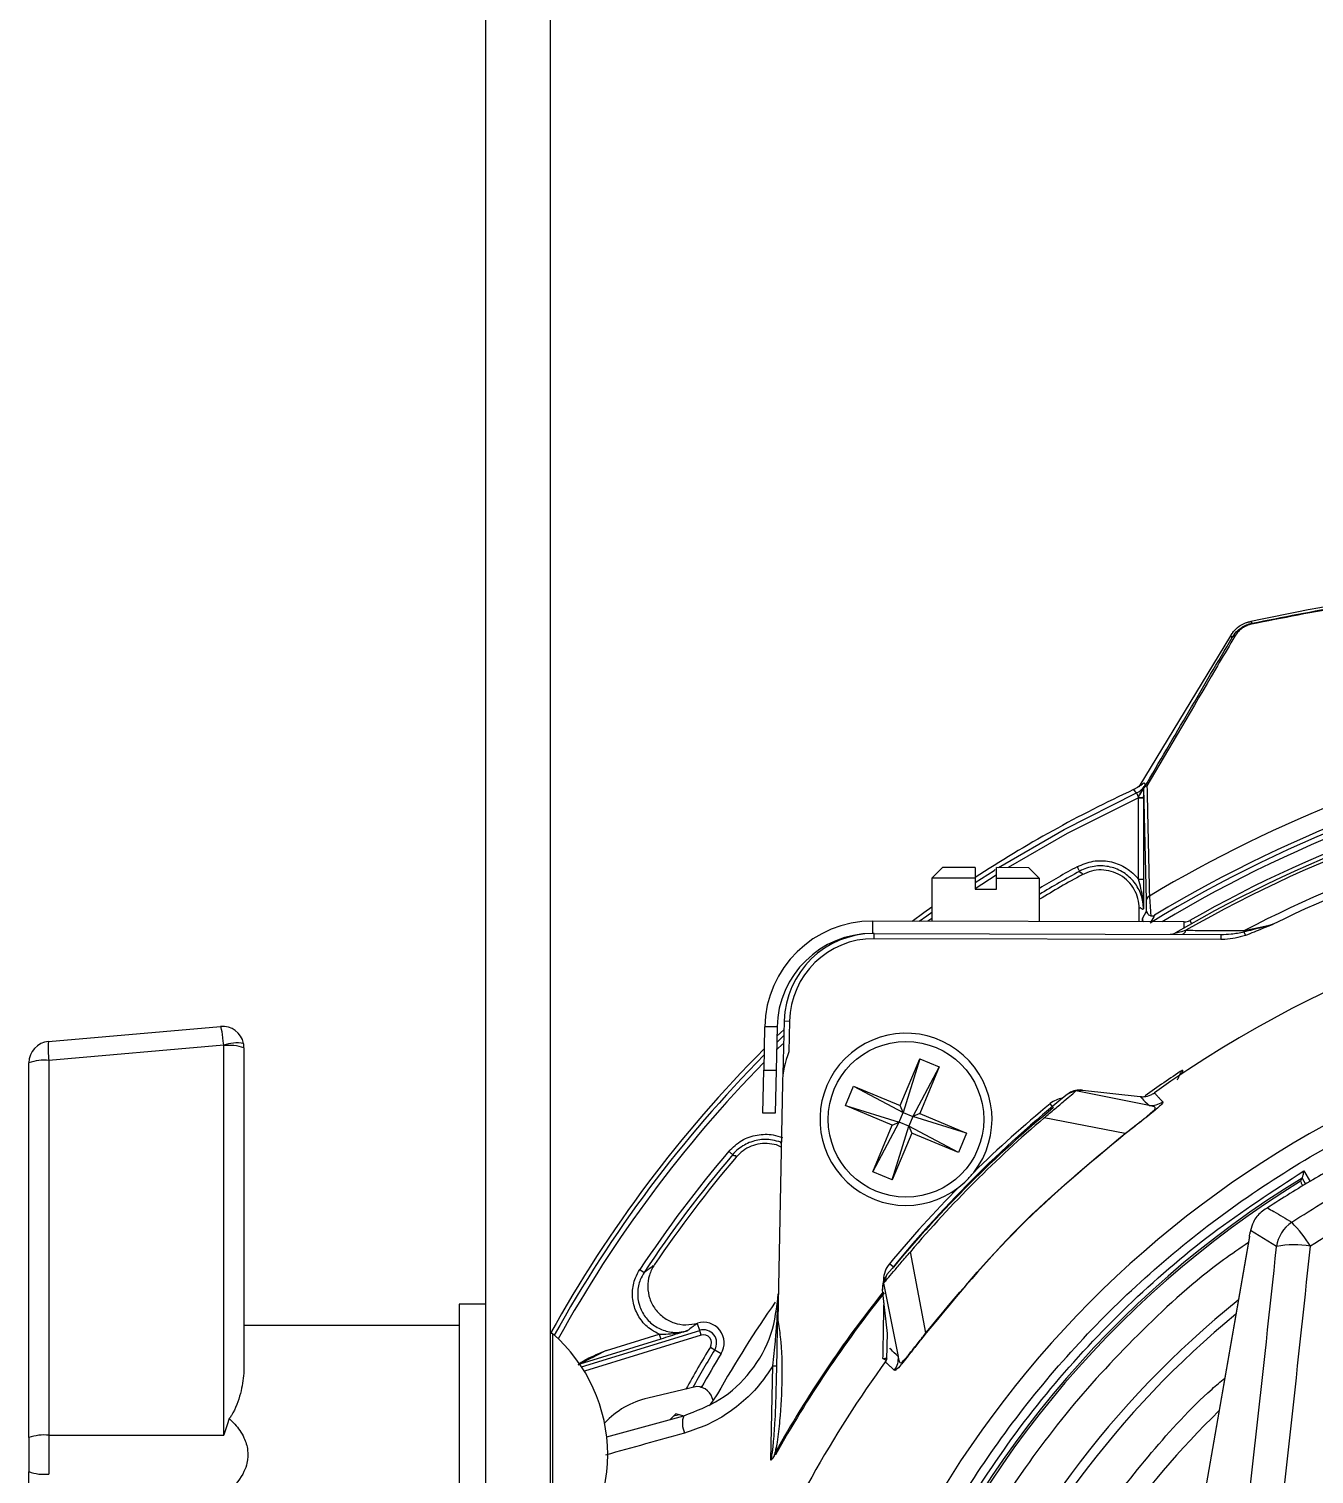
# Model space of a CAD drawing. Extents: x 6 to 134, y 3 to 97.
# Drawn here: x 123.631 to 127.365, y 43.136 to 47.334 of the extents above; entities that cross this region are included whole.
import ezdxf

# ---------------------------------------------------------------- set-up
doc = ezdxf.new("R2010")
doc.units = 0
doc.header["$MEASUREMENT"] = 0
doc.layers.add('OBJECT', color=7, linetype='CONTINUOUS')

msp = doc.modelspace()

# ---------------------------------------------------------------- linework, layer by layer
at = {"layer": 'OBJECT'}
for p, q in [((124.9586, 40.7239), (124.9586, 49.6965)), ((125.1466, 42.8801), (125.1466, 49.6965)), ((126.8568, 45.1323), (127.1228, 45.5716)), ((126.8699, 45.144), (126.8749, 45.1384)), ((126.8488, 45.1151), (126.8549, 45.1021)), ((126.8546, 45.1012), (126.8549, 45.1021)), ((126.8546, 45.1012), (126.8696, 45.1012)), ((126.8546, 44.8641), (126.8546, 45.1012)), ((126.8549, 45.1021), (126.8574, 45.109)), ((126.8703, 45.1285), (126.8694, 45.1288)), ((126.8696, 45.1026), (126.8696, 45.1012)), ((126.8696, 45.1012), (126.8696, 44.8641)), ((126.878, 44.8048), (126.8703, 45.1285)), ((126.2857, 44.8983), (126.2546, 44.8674)), ((126.38, 44.8981), (126.2857, 44.8983)), ((126.38, 44.8981), (126.3799, 44.8671)), ((126.4419, 44.8669), (126.442, 44.8979)), ((126.5362, 44.8977), (126.442, 44.8979)), ((126.5671, 44.8666), (126.5362, 44.8977)), ((126.2546, 44.8674), (126.2543, 44.7422)), ((126.3799, 44.8671), (126.2546, 44.8674)), ((126.4413, 44.8762), (126.3798, 44.8367)), ((126.3799, 44.8671), (126.3798, 44.8356)), ((126.4418, 44.8354), (126.4419, 44.8669)), ((126.5671, 44.8666), (126.4419, 44.8669)), ((126.5668, 44.7414), (126.5671, 44.8666)), ((126.8546, 44.8641), (126.8696, 44.8641)), ((126.3798, 44.8356), (126.4418, 44.8354)), ((126.8568, 44.7407), (126.8568, 44.7793)), ((126.0823, 44.7426), (126.0822, 44.7066)), ((126.9878, 44.7403), (126.0823, 44.7426)), ((126.9878, 44.7235), (126.9878, 44.7403)), ((127.0037, 44.7445), (127.0089, 44.7355)), ((127.1612, 44.7117), (127.1654, 44.7006)), ((126.0862, 44.7066), (126.0822, 44.7066)), ((126.0862, 44.7066), (126.0862, 44.6916)), ((126.0862, 44.7066), (127.0944, 44.7041)), ((127.0943, 44.6891), (126.0862, 44.6916)), ((127.0944, 44.7041), (127.0943, 44.6891)), ((123.6877, 44.3931), (124.1877, 44.4368)), ((125.7685, 44.4358), (125.766, 44.31)), ((125.8045, 44.4351), (125.7685, 44.4358)), ((125.8045, 44.4351), (125.802, 44.3093)), ((125.804, 44.408), (125.8249, 44.4282)), ((125.8221, 44.2984), (125.8257, 44.4525)), ((125.8257, 44.4525), (125.8407, 44.4521)), ((125.8407, 44.4521), (125.8386, 44.3627)), ((124.1966, 44.3823), (123.6888, 44.3379)), ((124.1968, 43.2492), (124.1968, 44.3808)), ((124.2556, 44.3745), (124.2556, 43.4291)), ((125.821, 44.3864), (125.8032, 44.3689)), ((125.8036, 44.3904), (125.8239, 44.4103)), ((123.6888, 44.3379), (123.6888, 43.2492)), ((126.1627, 44.2067), (126.219, 44.3425)), ((126.219, 44.3425), (126.171, 44.1868)), ((126.219, 44.3425), (126.2754, 44.3191)), ((123.6306, 43.2422), (123.6306, 44.3308)), ((125.7635, 44.185), (125.766, 44.31)), ((125.766, 44.31), (125.802, 44.3093)), ((125.802, 44.3093), (125.7995, 44.1843)), ((126.2754, 44.3191), (126.1992, 44.1751)), ((126.2754, 44.3191), (126.2191, 44.1833)), ((126.9827, 44.3099), (126.9826, 44.3)), ((125.8202, 44.2718), (125.8065, 43.5837)), ((126.0036, 44.2067), (126.0269, 44.263)), ((126.0269, 44.263), (126.171, 44.1868)), ((126.0269, 44.263), (126.1627, 44.2067)), ((126.6723, 44.2494), (126.6917, 44.252)), ((126.8854, 44.207), (126.6723, 44.2494)), ((126.6917, 44.252), (126.8594, 44.2329)), ((126.0036, 44.2067), (126.1593, 44.1586)), ((126.1394, 44.1503), (126.0036, 44.2067)), ((126.171, 44.1868), (126.1627, 44.2067)), ((126.6049, 44.2044), (126.5984, 44.2123)), ((125.7995, 44.1843), (125.7635, 44.185)), ((126.1593, 44.1586), (126.171, 44.1868)), ((126.171, 44.1868), (126.1992, 44.1751)), ((126.1992, 44.1751), (126.1875, 44.1469)), ((126.2191, 44.1833), (126.1992, 44.1751)), ((126.3549, 44.127), (126.1992, 44.1751)), ((126.2191, 44.1833), (126.3549, 44.127)), ((126.8164, 44.1259), (126.5808, 44.1712)), ((126.0831, 44.0146), (126.1593, 44.1586)), ((126.0831, 44.0146), (126.1394, 44.1503)), ((126.1394, 44.1503), (126.1593, 44.1586)), ((126.1394, 43.9912), (126.1875, 44.1469)), ((126.1957, 44.127), (126.1394, 43.9912)), ((126.1875, 44.1469), (126.1593, 44.1586)), ((126.1875, 44.1469), (126.1957, 44.127)), ((126.3315, 44.0707), (126.1875, 44.1469)), ((126.3315, 44.0707), (126.1957, 44.127)), ((126.3549, 44.127), (126.3315, 44.0707)), ((125.8169, 44.1043), (125.8153, 44.1001)), ((125.8153, 44.1001), (125.8168, 44.0996)), ((126.1394, 43.9912), (126.0831, 44.0146)), ((127.3302, 43.9963), (127.3302, 43.9963)), ((127.3302, 43.9963), (127.3404, 43.9785)), ((127.3355, 44.0171), (127.3532, 43.9864)), ((127.1801, 43.8437), (127.1794, 43.8393)), ((127.2559, 43.797), (127.1801, 43.8437)), ((127.1772, 43.8271), (126.991, 42.7613)), ((127.1772, 43.8265), (126.991, 42.7608)), ((127.1772, 43.8271), (127.1772, 43.8265)), ((126.1419, 43.7379), (126.131, 43.7471)), ((126.2372, 43.5467), (126.1919, 43.7823)), ((125.4056, 43.7302), (125.4181, 43.7219)), ((126.1111, 43.6714), (126.1137, 43.6908)), ((126.1255, 43.5451), (126.1111, 43.6714)), ((126.1137, 43.6908), (126.1561, 43.4777)), ((124.9586, 43.6303), (124.8806, 43.6303)), ((124.8806, 43.6303), (124.8806, 42.7553)), ((124.8806, 43.5678), (124.2556, 43.5678)), ((125.1516, 43.5448), (125.1466, 43.5448)), ((125.1516, 43.5448), (125.1516, 42.8408)), ((125.2363, 43.4481), (125.5797, 43.5539)), ((125.5841, 43.5395), (125.2446, 43.4349)), ((125.3085, 43.4955), (125.4624, 43.5429)), ((125.4624, 43.5429), (125.4668, 43.5285)), ((125.5797, 43.5539), (125.5737, 43.5732)), ((125.5841, 43.5395), (125.5797, 43.5539)), ((126.124, 43.4683), (126.1256, 43.5479)), ((126.2372, 43.5467), (126.2377, 43.5463)), ((125.4668, 43.5285), (125.2311, 43.4559)), ((125.6107, 43.5054), (125.6235, 43.4976)), ((125.6235, 43.4976), (125.6422, 43.4862)), ((125.2262, 43.4535), (125.2306, 43.4557)), ((125.2358, 43.4609), (125.2304, 43.4569)), ((125.7868, 43.1768), (125.7922, 43.4505)), ((126.1213, 43.466), (126.1123, 43.4725)), ((126.121, 43.4637), (126.1213, 43.466)), ((126.1561, 43.4777), (126.1561, 43.4777)), ((125.5713, 43.3909), (125.429, 43.3573)), ((125.5814, 43.3884), (125.5872, 43.3927)), ((125.3097, 43.2441), (125.5333, 43.306)), ((125.5108, 43.3113), (125.4937, 43.2951)), ((125.5206, 43.3083), (125.5034, 43.3043)), ((125.5307, 43.3053), (125.5108, 43.3113)), ((123.6306, 43.2422), (123.6306, 43.1433)), ((123.6888, 43.2492), (124.1968, 43.2492)), ((125.8, 43.2005), (125.8, 43.1965)), ((125.8, 43.1965), (125.8, 43.1926)), ((123.6306, 42.0547), (123.6306, 43.1433))]:
    msp.add_line(p, q, dxfattribs=at)
at = {"layer": 'OBJECT', "flags": 128}
for points in [[(127.181, 45.6131), (127.183, 45.6103), (127.1846, 45.608)], [(127.1266, 45.5663), (127.1246, 45.5692), (127.1228, 45.5716)], [(126.4477, 44.8979), (126.6384, 45.0091), (126.8488, 45.1151)], [(126.8546, 45.1012), (126.6472, 44.9968), (126.4761, 44.8979)], [(126.8488, 45.1151), (126.8476, 45.1165), (126.8418, 45.123), (126.8403, 45.1247)], [(126.3799, 44.8546), (126.435, 44.89), (126.4387, 44.8923)], [(126.1968, 44.7423), (126.2309, 44.7672), (126.2544, 44.784)], [(126.2174, 44.7422), (126.2395, 44.7583), (126.2544, 44.769)], [(126.866, 44.7499), (126.8723, 44.7611), (126.8785, 44.772)], [(126.2543, 44.7505), (126.2539, 44.7502), (126.2428, 44.7422)], [(125.6311, 43.3693), (125.6172, 43.3477), (125.6072, 43.3346)]]:
    msp.add_lwpolyline(points, dxfattribs=at)
at = {"layer": 'OBJECT'}
msp.add_circle((126.1792, 44.1668), 0.226, dxfattribs=at)
for centre, radius, start, end in [((128.8471, 37.7885), 8, 94.21387, 102.02022), ((127.1865, 45.605), 0.00353, 122.2572, 180.6122), ((127.1341, 45.5609), 0.00927, 87.4517, 144.022), ((128.8473, 41.5388), 3.8186, 101.4598, 120.8968), ((128.8473, 41.5388), 3.7503, 99.2619, 121.4816), ((128.8473, 41.5388), 3.7631, 99.2813, 121.1334), ((128.8473, 41.5388), 3.7353, 99.2391, 121.0027), ((128.8405, 41.4923), 3.7247, 98.9354, 120.2887), ((128.8401, 41.5197), 3.711, 99.0164, 119.6589), ((128.8405, 41.4923), 3.7159, 98.9211, 119.8268), ((128.4213, 41.7308), 3.744, 114.9783, 123.0445), ((126.8584, 45.2003), 0.0983, 267.9724, 276.5743), ((128.8405, 41.4923), 3.6335, 98.7844, 117.5035), ((128.8405, 41.4923), 3.6122, 98.7481, 116.19), ((128.4213, 41.7308), 3.6033, 118.8271, 120.9719), ((128.4213, 41.7308), 3.6183, 118.8272, 120.8287), ((128.4213, 41.7308), 3.591, 118.8087, 121.0902), ((128.8466, 41.5165), 3.35, 93.5142, 125.5044), ((126.8902, 44.8038), 0.0123, 107.6965, 175.6347), ((134.394, 40.5493), 8.5945, 150.66427, 150.81244), ((126.0815, 44.4296), 0.313, 89.8575, 178.8575), ((126.881, 44.7499), 0.015, 180.0358, 218.1456), ((126.9782, 44.7182), 0.0143, 284.0528, 350.9516), ((126.9879, 44.7723), 0.032, 269.8575, 299.6589), ((127.1302, 44.726), 0.0342, 335.1394, 341.3256), ((126.0815, 44.4296), 0.277, 89.8575, 178.8575), ((126.0856, 44.4466), 0.26, 89.8575, 178.6964), ((126.0856, 44.4466), 0.245, 89.8575, 178.6964), ((126.9468, 44.7344), 0.03, 269.8575, 300.2887), ((128.8466, 41.5165), 3.0068, 93.8025, 160.2009), ((124.1931, 44.3745), 0.0625, 11.81, 95), ((126.1792, 44.1668), 0.25, 321.866, 307.8489), ((123.6931, 44.3308), 0.0625, 95, 180), ((123.9088, 44.3698), 0.2224, 173.9975, 188.2595), ((124.2358, 44.2661), 0.1227, 81.3496, 108.6504), ((124.1893, 44.3808), 0.0075, 0, 11.81), ((124.212, 44.2434), 0.1382, 71.6165, 96.3314), ((124.1931, 44.3745), 0.0625, 0, 11.81), ((123.6751, 44.2072), 0.1313, 84.0377, 109.8055), ((128.4213, 41.7308), 3.744, 135.1444, 151.0042), ((128.4213, 41.7308), 3.7317, 135.3419, 151.005), ((126.0802, 44.2666), 0.26, 158.3041, 178.8575), ((128.4213, 41.7308), 3.7167, 135.5859, 151.0615), ((128.8405, 41.4923), 3.375, 123.3991, 125.6278), ((128.8466, 41.5165), 3.5, 128.9328, 141.0672), ((128.8405, 41.4923), 3.525, 129.4986, 134.3617), ((126.6461, 44.1545), 0.075, 99.1738, 129.4986), ((128.8405, 41.4923), 3.51, 129.4986, 140.2341), ((128.8466, 41.5165), 3.4902, 130.4808, 139.5192), ((128.4213, 41.7308), 3.6183, 139.6405, 146.4564), ((128.4213, 41.7308), 3.6033, 139.6404, 146.4564), ((128.4213, 41.7308), 3.591, 139.6249, 145.8872), ((128.8466, 41.5165), 2.9067, 121.4467, 159.3669), ((128.8466, 41.5165), 2.901, 121.6184, 159.7287), ((128.8405, 41.4923), 3.525, 135.3533, 140.2341), ((127.3559, 43.784), 0.1008, 123.7444, 172.5901), ((127.021, 43.5936), 0.3911, 31.5027, 44.5079), ((127.3078, 43.5478), 0.2545, 79.4389, 101.7595), ((126.1886, 43.6991), 0.075, 140.2341, 178.8575), ((128.8405, 41.4923), 3.4875, 141.4527, 150.6717), ((128.8405, 41.4923), 3.4836, 141.4527, 150.7862), ((128.8406, 41.5323), 3.698, 145.3284, 150.2152), ((128.8466, 41.5165), 2.7223, 128.6961, 158.2371), ((125.5909, 43.5174), 0.06, 328.7016, 106.8931), ((128.8466, 41.5165), 2.6951, 129.3545, 157.3213), ((124.8473, 43.1928), 0.4653, 310.8426, 49.1574), ((125.5909, 43.5174), 0.0382, 328.7016, 107.129), ((125.5909, 43.5174), 0.0232, 328.7016, 107.129), ((128.8464, 41.5381), 3.7868, 148.7016, 150.837), ((128.8464, 41.5381), 3.7718, 148.7016, 150.6284), ((128.8464, 41.5381), 3.75, 148.7016, 150.4348), ((128.8405, 41.4923), 3.36, 144.0274, 157.7187), ((125.795, 43.4713), 0.021, 262.2859, 295.1539), ((126.1151, 43.4921), 0.0198, 261.8388, 297.1376), ((126.1091, 43.4748), 0.015, 324.0274, 358.8575), ((125.5689, 43.3399), 0.051, 11.4039, 87.4088), ((125.4863, 43.114), 0.25, 103.26, 136.9925), ((125.5996, 43.2838), 0.07, 161.4524, 203.8161), ((128.8466, 41.5165), 2.5186, 134.2685, 155.8244), ((123.6751, 43.1186), 0.1313, 84.0377, 109.8055), ((128.8405, 41.4923), 3.4856, 150.7298, 150.8713), ((123.6751, 43.2669), 0.1313, 250.1945, 275.9623)]:
    msp.add_arc(centre, radius, start, end, dxfattribs=at)
for centre, major_axis, ratio, start_param, end_param in [((124.1931, 44.3745), (-0.0054, 0.0623), 0.067136, 4.831246, 6.283185), ((131.9172, 43.2893), (4.6065, 2.6595), 0.745432, 2.319076, 2.32127), ((127.1432, 44.0239), (0.0636, 0.5099), 0.121842, 4.33034, 4.357389), ((124.8587, 41.5291), (2.1536, 17.275), 0.121842, 4.794773, 4.859221), ((124.9572, 41.517), (2.1532, 17.375), 0.121162, 4.794599, 4.859047), ((125.31, 43.4959), (0.0795, 0.0402), 0.003062, 1.588718, 2.639761), ((125.3012, 43.5081), (0.0751, 0.0545), 0.005644, 2.624404, 2.638355), ((123.6931, 43.1928), (0, 0.5), 0.008776, 1.457627, 1.683965)]:
    msp.add_ellipse(centre, major_axis=major_axis, ratio=ratio, start_param=start_param, end_param=end_param, dxfattribs=at)
for points, knots in [([(128.2579, 45.7545), (128.1735, 45.7478), (127.996, 45.7338), (127.7279, 45.7006), (127.4532, 45.6585), (127.2731, 45.6229), (127.183, 45.605)], [0, 0, 0, 0, 0.2306661, 0.4852561, 0.7422563, 1, 1, 1, 1]), ([(127.1846, 45.608), (127.2734, 45.6256), (127.451, 45.6607), (127.724, 45.7026), (127.9931, 45.736), (128.1725, 45.7502), (128.2582, 45.757)], [0, 0, 0, 0, 0.253972, 0.508637, 0.765591, 1, 1, 1, 1]), ([(127.1266, 45.5663), (127.1304, 45.5719), (127.1372, 45.5821), (127.1522, 45.5948), (127.1683, 45.6037), (127.1792, 45.6066), (127.1846, 45.608)], [0, 0, 0, 0, 0.310488, 0.568555, 0.784351, 1, 1, 1, 1]), ([(127.1292, 45.5815), (127.1302, 45.5828), (127.1339, 45.5878), (127.1414, 45.5943), (127.147, 45.5991)], [0, 0, 0, 0, 0.262262, 1, 1, 1, 1]), ([(127.183, 45.605), (127.1784, 45.6038), (127.1693, 45.6014), (127.1557, 45.5938), (127.1432, 45.5831), (127.1376, 45.5747), (127.1345, 45.5701)], [0, 0, 0, 0, 0.210465, 0.421166, 0.679147, 1, 1, 1, 1]), ([(127.147, 45.5991), (127.1518, 45.6021), (127.1591, 45.6065), (127.1674, 45.6096), (127.1691, 45.6101), (127.1695, 45.6102)], [0, 0, 0, 0, 0.603433, 0.908923, 1, 1, 1, 1]), ([(127.1695, 45.6102), (127.1703, 45.6104), (127.1715, 45.6108), (127.1736, 45.6113), (127.1755, 45.6118), (127.1772, 45.6122), (127.1789, 45.6126), (127.1801, 45.6129), (127.1808, 45.613), (127.181, 45.6131)], [0, 0, 0, 0, 0.3216939, 0.5414112, 0.6931272, 0.8521366, 0.9158623, 0.9689572, 1, 1, 1, 1]), ([(126.8716, 45.1305), (126.9152, 45.2048), (127.0023, 45.3535), (127.0852, 45.4953), (127.1266, 45.5663)], [0, 0, 0, 0, 0.499626, 1, 1, 1, 1]), ([(127.1345, 45.5701), (127.1308, 45.5637), (127.1122, 45.532), (127.0293, 45.3905), (126.9465, 45.2496), (126.8794, 45.1354)], [0, 0, 0, 0, 0.04519, 0.225954, 1, 1, 1, 1]), ([(127.1228, 45.5716), (127.123, 45.572), (127.1235, 45.5728), (127.1244, 45.5742), (127.1261, 45.5769), (127.1277, 45.5793), (127.1287, 45.5808), (127.1292, 45.5815)], [0, 0, 0, 0, 0.047446, 0.109265, 0.225833, 0.646301, 1, 1, 1, 1]), ([(126.8699, 45.144), (126.8679, 45.1422), (126.8637, 45.1387), (126.8569, 45.1337), (126.8485, 45.1288), (126.8442, 45.1265), (126.8421, 45.1255), (126.8411, 45.125), (126.8406, 45.1248), (126.8403, 45.1247)], [0, 0, 0, 0, 0.423317, 0.852654, 0.960459, 0.987769, 0.994063, 0.997438, 1, 1, 1, 1]), ([(126.8488, 45.1151), (126.8496, 45.1154), (126.8564, 45.1187), (126.8662, 45.1259), (126.8725, 45.1349), (126.8749, 45.1384)], [0, 0, 0, 0, 0.070441, 0.640081, 1, 1, 1, 1]), ([(126.8749, 45.1384), (126.8748, 45.1383), (126.873, 45.1352), (126.8674, 45.1258), (126.8614, 45.1157), (126.8574, 45.109)], [0, 0, 0, 0, 0.008341, 0.336115, 1, 1, 1, 1]), ([(126.8703, 45.1285), (126.8703, 45.1286), (126.8704, 45.1286), (126.8709, 45.1293), (126.8715, 45.1302), (126.8716, 45.1305)], [0, 0, 0, 0, 0.416713, 0.838204, 1, 1, 1, 1]), ([(126.8716, 45.1305), (126.8725, 45.1315), (126.8741, 45.1335), (126.8772, 45.1348), (126.879, 45.1353), (126.8793, 45.1353), (126.8794, 45.1354)], [0, 0, 0, 0, 0.457503, 0.9147205, 0.9797971, 1, 1, 1, 1]), ([(126.8794, 45.1354), (126.8795, 45.1295), (126.8802, 45.0999), (126.8825, 44.9939), (126.8848, 44.8928), (126.8865, 44.8156)], [0, 0, 0, 0, 0.05572, 0.278599, 1, 1, 1, 1]), ([(126.8574, 45.109), (126.8586, 45.1111), (126.8607, 45.1146), (126.8634, 45.119), (126.8652, 45.1221), (126.8666, 45.1244), (126.8675, 45.126), (126.8683, 45.1272), (126.869, 45.1282), (126.8693, 45.1287), (126.8694, 45.1288), (126.8694, 45.1288)], [0, 0, 0, 0, 0.2585567, 0.4281418, 0.5617957, 0.6423179, 0.6989444, 0.7558911, 0.8232683, 0.9309493, 1, 1, 1, 1]), ([(126.8694, 45.1288), (126.8694, 45.1267), (126.8695, 45.1222), (126.8696, 45.1132), (126.8696, 45.1063), (126.8696, 45.1026)], [0, 0, 0, 0, 0.2875283, 0.628241, 1, 1, 1, 1]), ([(126.6767, 44.9007), (126.692, 44.9072), (126.7218, 44.9198), (126.771, 44.9181), (126.8156, 44.9016), (126.8421, 44.8797), (126.8533, 44.8658), (126.8546, 44.8641)], [0, 0, 0, 0, 0.250396, 0.489278, 0.728065, 0.966788, 1, 1, 1, 1]), ([(126.6909, 44.8774), (126.6913, 44.8784), (126.6921, 44.8803), (126.6906, 44.8818), (126.6879, 44.8828), (126.6851, 44.8837), (126.6832, 44.8849), (126.6837, 44.8867), (126.6839, 44.8876)], [0, 0, 0, 0, 0.164095, 0.315804, 0.495855, 0.687348, 0.835754, 1, 1, 1, 1]), ([(126.8691, 44.7781), (126.8691, 44.7781), (126.8691, 44.7795), (126.8688, 44.7949), (126.8629, 44.8243), (126.8409, 44.8609), (126.8081, 44.8883), (126.768, 44.9032), (126.7246, 44.9041), (126.6968, 44.8947), (126.6839, 44.8876), (126.6839, 44.8876)], [0, 0, 0, 0, 0.000009, 0.016125, 0.178789, 0.341409, 0.504028, 0.666691, 0.829421, 0.999991, 1, 1, 1, 1]), ([(126.8568, 44.7793), (126.8561, 44.789), (126.8547, 44.8083), (126.8431, 44.8353), (126.8257, 44.8588), (126.8025, 44.8767), (126.7756, 44.8884), (126.7467, 44.8924), (126.7174, 44.8896), (126.6997, 44.8815), (126.6909, 44.8774)], [0, 0, 0, 0, 0.125013, 0.24991, 0.374848, 0.499972, 0.624761, 0.749753, 0.874721, 1, 1, 1, 1]), ([(126.8691, 44.7781), (126.8691, 44.7783), (126.8692, 44.798), (126.8653, 44.8269), (126.8572, 44.8551), (126.8546, 44.8641)], [0, 0, 0, 0, 0.005032, 0.684579, 1, 1, 1, 1]), ([(126.8696, 44.8641), (126.8696, 44.8537), (126.8695, 44.8234), (126.8693, 44.7962), (126.8691, 44.7783), (126.8691, 44.7781)], [0, 0, 0, 0, 0.338568, 0.995452, 1, 1, 1, 1]), ([(126.8785, 44.772), (126.8784, 44.7747), (126.8783, 44.7872), (126.8781, 44.797), (126.878, 44.8048)], [0, 0, 0, 0, 0.214797, 1, 1, 1, 1]), ([(126.8865, 44.8156), (126.8871, 44.807), (126.8883, 44.791), (126.8896, 44.7691), (126.8903, 44.7585), (126.8903, 44.7582)], [0, 0, 0, 0, 0.529384, 0.986504, 1, 1, 1, 1]), ([(126.8691, 44.7781), (126.8683, 44.7774), (126.8667, 44.7761), (126.8642, 44.7781), (126.8617, 44.7804), (126.8592, 44.782), (126.8576, 44.7802), (126.8568, 44.7793)], [0, 0, 0, 0, 0.199016, 0.380312, 0.620354, 0.802057, 1, 1, 1, 1]), ([(126.8785, 44.772), (126.8785, 44.772), (126.8785, 44.7706), (126.8791, 44.7675), (126.8816, 44.7632), (126.8857, 44.7597), (126.8889, 44.7586), (126.8903, 44.7582)], [0, 0, 0, 0, 0.005364, 0.277582, 0.636351, 0.845807, 1, 1, 1, 1]), ([(126.8903, 44.7582), (126.8919, 44.7579), (126.8951, 44.7575), (126.8991, 44.7585), (126.9011, 44.7596), (126.9017, 44.76)], [0, 0, 0, 0, 0.417908, 0.836646, 1, 1, 1, 1]), ([(126.866, 44.7499), (126.866, 44.7499), (126.8659, 44.7497), (126.8658, 44.7473), (126.8657, 44.7436), (126.8657, 44.7407), (126.8657, 44.7406)], [0, 0, 0, 0, 0.0760871, 0.5321888, 0.9863508, 1, 1, 1, 1]), ([(126.8693, 44.7406), (126.8692, 44.7408), (126.8683, 44.7417), (126.8674, 44.7435), (126.8666, 44.7456), (126.8663, 44.7469), (126.8663, 44.7473), (126.8663, 44.7474)], [0, 0, 0, 0, 0.077701, 0.450661, 0.746571, 0.938433, 1, 1, 1, 1]), ([(126.9619, 44.7085), (126.9619, 44.7085), (126.962, 44.7085), (126.9628, 44.7087), (126.9656, 44.7094), (126.9738, 44.7114), (126.9836, 44.7138), (126.991, 44.7156), (126.9923, 44.7159)], [0, 0, 0, 0, 0.020208, 0.105604, 0.194101, 0.401235, 0.894753, 1, 1, 1, 1]), ([(126.9923, 44.7159), (127.0102, 44.7159), (127.0666, 44.7156), (127.1236, 44.7153), (127.1626, 44.7151)], [0, 0, 0, 0, 0.3171733, 1, 1, 1, 1]), ([(127.0944, 44.7041), (127.1043, 44.7042), (127.1268, 44.7046), (127.1489, 44.7092), (127.1612, 44.7117)], [0, 0, 0, 0, 0.441608, 1, 1, 1, 1]), ([(127.1612, 44.7117), (127.1787, 44.7161), (127.2055, 44.723), (127.2331, 44.7303), (127.2438, 44.7331), (127.2452, 44.7334), (127.246, 44.7336), (127.2462, 44.7337)], [0, 0, 0, 0, 0.617727, 0.949767, 0.971337, 0.992517, 1, 1, 1, 1]), ([(127.1626, 44.7151), (127.1867, 44.7205), (127.2145, 44.7268), (127.2426, 44.7329), (127.2462, 44.7337)], [0, 0, 0, 0, 0.870624, 1, 1, 1, 1]), ([(127.2462, 44.7337), (127.246, 44.7336), (127.2358, 44.7294), (127.2089, 44.7181), (127.1821, 44.7073), (127.1654, 44.7006)], [0, 0, 0, 0, 0.007324, 0.381652, 1, 1, 1, 1]), ([(127.1654, 44.7006), (127.1457, 44.6954), (127.1223, 44.6893), (127.0982, 44.6891), (127.0943, 44.6891)], [0, 0, 0, 0, 0.838538, 1, 1, 1, 1]), ([(126.0849, 42.5456), (126.1187, 42.6294), (126.1869, 42.7985), (126.3193, 43.0406), (126.475, 43.2739), (126.6552, 43.4941), (126.858, 43.698), (127.0805, 43.8818), (127.3199, 44.0429), (127.573, 44.1794), (127.8353, 44.2896), (128.1032, 44.3726), (128.373, 44.4308), (128.5544, 44.4482), (128.6444, 44.4568)], [0, 0, 0, 0, 0.080321, 0.16194, 0.244772, 0.329378, 0.414487, 0.5, 0.585518, 0.670628, 0.755228, 0.838065, 0.919682, 1, 1, 1, 1]), ([(127.2999, 43.8678), (127.3643, 43.9088), (127.4935, 43.991), (127.7011, 44.0945), (127.9187, 44.1826), (128.1428, 44.2514), (128.3703, 44.3009), (128.6007, 44.3313), (128.8357, 44.3422), (129.0695, 44.3331), (129.2992, 44.3047), (129.5242, 44.2579), (129.7471, 44.1918), (129.9682, 44.105), (130.1855, 43.999), (130.3232, 43.9116), (130.3923, 43.8678)], [0, 0, 0, 0, 0.069874, 0.140224, 0.21209, 0.284485, 0.354361, 0.42473, 0.496663, 0.569139, 0.63829, 0.70792, 0.779053, 0.850702, 0.925062, 1, 1, 1, 1]), ([(126.9676, 44.2819), (126.9676, 44.2819), (126.9676, 44.2819), (126.9679, 44.2825), (126.969, 44.2845), (126.9707, 44.2877), (126.9752, 44.296), (126.9794, 44.3038), (126.9826, 44.3099), (126.9827, 44.3099)], [0, 0, 0, 0, 0.011632, 0.09197, 0.171542, 0.312662, 0.453019, 0.995547, 1, 1, 1, 1]), ([(126.5808, 44.1712), (126.5912, 44.1801), (126.612, 44.1978), (126.6403, 44.2215), (126.6611, 44.2391), (126.6712, 44.2479), (126.672, 44.249), (126.6723, 44.2494)], [0, 0, 0, 0, 0.217936, 0.435233, 0.661573, 0.868603, 1, 1, 1, 1]), ([(126.6917, 44.252), (126.6849, 44.2521), (126.6714, 44.2523), (126.6564, 44.2459), (126.6491, 44.2405), (126.6472, 44.2391)], [0, 0, 0, 0, 0.425022, 0.850044, 1, 1, 1, 1]), ([(126.6723, 44.2494), (126.6695, 44.2485), (126.664, 44.2466), (126.6571, 44.2437), (126.6516, 44.2413), (126.6479, 44.2395), (126.6474, 44.2392), (126.6472, 44.2391)], [0, 0, 0, 0, 0.206024, 0.404822, 0.608638, 0.812834, 1, 1, 1, 1]), ([(130.3378, 43.798), (130.2762, 43.8375), (130.1525, 43.9167), (129.9537, 44.0167), (129.7454, 44.102), (129.5308, 44.1688), (129.3127, 44.2171), (129.0918, 44.2471), (128.8664, 44.2585), (128.6422, 44.2506), (128.4219, 44.2243), (128.2062, 44.1802), (127.9923, 44.1178), (127.7768, 44.0342), (127.5617, 43.93), (127.4237, 43.8421), (127.3545, 43.798)], [0, 0, 0, 0, 0.069423, 0.139315, 0.210704, 0.282616, 0.352042, 0.421958, 0.493432, 0.565446, 0.634079, 0.703187, 0.773786, 0.844894, 0.922121, 1, 1, 1, 1]), ([(126.8164, 44.1259), (126.8262, 44.1336), (126.8459, 44.1489), (126.8723, 44.1697), (126.8926, 44.1863), (126.904, 44.1972), (126.9042, 44.2019), (126.8983, 44.204), (126.8925, 44.2055), (126.8882, 44.2064), (126.8863, 44.2068), (126.8854, 44.207)], [0, 0, 0, 0, 0.123067, 0.246585, 0.369053, 0.491537, 0.630311, 0.772463, 0.899411, 0.955665, 1, 1, 1, 1]), ([(126.9251, 44.2179), (126.9254, 44.2173), (126.926, 44.2161), (126.9235, 44.2118), (126.9156, 44.2039), (126.8993, 44.1901), (126.8765, 44.1719), (126.8483, 44.1498), (126.8273, 44.1335), (126.8169, 44.1254)], [0, 0, 0, 0, 0.175155, 0.335953, 0.499736, 0.628069, 0.749937, 0.875049, 1, 1, 1, 1]), ([(126.8594, 44.2329), (126.8633, 44.2327), (126.8738, 44.2321), (126.8885, 44.2358), (126.8976, 44.2415), (126.9011, 44.2436)], [0, 0, 0, 0, 0.2638841, 0.7230958, 1, 1, 1, 1]), ([(126.8594, 44.2329), (126.8605, 44.2318), (126.8627, 44.2296), (126.8779, 44.2145), (126.8854, 44.207)], [0, 0, 0, 0, 0.499998, 1, 1, 1, 1]), ([(126.8854, 44.207), (126.8925, 44.2071), (126.9067, 44.2072), (126.919, 44.2143), (126.9251, 44.2179)], [0, 0, 0, 0, 0.500003, 1, 1, 1, 1]), ([(126.9011, 44.2436), (126.9012, 44.2435), (126.9014, 44.2432), (126.9035, 44.241), (126.907, 44.2373), (126.9119, 44.232), (126.918, 44.2254), (126.9228, 44.2203), (126.9251, 44.2179)], [0, 0, 0, 0, 0.1666768, 0.3333437, 0.500001, 0.6870968, 0.853763, 1, 1, 1, 1]), ([(125.6642, 44.074), (125.6762, 44.0855), (125.6996, 44.1079), (125.7461, 44.1235), (125.7877, 44.1245), (125.8117, 44.1169), (125.8207, 44.1141)], [0, 0, 0, 0, 0.287425, 0.561564, 0.835622, 1, 1, 1, 1]), ([(126.2372, 43.5467), (126.3247, 43.6522), (126.4997, 43.8633), (126.7108, 44.0384), (126.8164, 44.1259)], [0, 0, 0, 0, 0.499778, 1, 1, 1, 1]), ([(126.8169, 44.1254), (126.7113, 44.0379), (126.5003, 43.8628), (126.3253, 43.6518), (126.2377, 43.5463)], [0, 0, 0, 0, 0.500003, 1, 1, 1, 1]), ([(126.8164, 44.1259), (126.8165, 44.1258), (126.8167, 44.1255), (126.8168, 44.1254), (126.8169, 44.1254)], [0, 0, 0, 0, 0.499996, 1, 1, 1, 1]), ([(125.8153, 44.1001), (125.8073, 44.1026), (125.7859, 44.1093), (125.7486, 44.1086), (125.7078, 44.0942), (125.6851, 44.0754), (125.6756, 44.0643), (125.6756, 44.0643)], [0, 0, 0, 0, 0.164376, 0.438429, 0.712569, 0.999985, 1, 1, 1, 1]), ([(125.8165, 44.0861), (125.814, 44.0874), (125.8036, 44.0931), (125.7825, 44.0967), (125.7553, 44.0967), (125.729, 44.0894), (125.7047, 44.0766), (125.692, 44.0636), (125.6856, 44.057)], [0, 0, 0, 0, 0.059198, 0.247157, 0.435156, 0.623475, 0.811493, 1, 1, 1, 1]), ([(125.8168, 44.0966), (125.8166, 44.0969), (125.8161, 44.0978), (125.8156, 44.0992), (125.8153, 44.1001)], [0, 0, 0, 0, 0.2886375, 1, 1, 1, 1]), ([(125.6856, 44.057), (125.6856, 44.0581), (125.6856, 44.06), (125.6838, 44.061), (125.6811, 44.0612), (125.6783, 44.0612), (125.6761, 44.0618), (125.6758, 44.0634), (125.6756, 44.0643)], [0, 0, 0, 0, 0.164795, 0.31618, 0.495484, 0.688042, 0.836338, 1, 1, 1, 1]), ([(127.4956, 44.0665), (127.4504, 44.0418), (127.3596, 43.9924), (127.273, 43.9375), (127.2295, 43.9099)], [0, 0, 0, 0, 0.498142, 1, 1, 1, 1]), ([(126.1123, 42.5461), (126.1534, 42.6455), (126.2359, 42.845), (126.4012, 43.1256), (126.5952, 43.3886), (126.8183, 43.6273), (127.0641, 43.841), (127.2452, 43.9586), (127.3355, 44.0171)], [0, 0, 0, 0, 0.165461, 0.332207, 0.5, 0.667784, 0.834534, 1, 1, 1, 1]), ([(126.3326, 43.9694), (126.3404, 43.9758), (126.3561, 43.9888), (126.3692, 44.0045), (126.3759, 44.0125)], [0, 0, 0, 0, 0.491703, 1, 1, 1, 1]), ([(127.3355, 44.0171), (127.3349, 44.0148), (127.3337, 44.0102), (127.3323, 44.0046), (127.3313, 44.0006), (127.3306, 43.9983), (127.3303, 43.9967), (127.3302, 43.9964), (127.3302, 43.9963)], [0, 0, 0, 0, 0.249829, 0.499343, 0.644997, 0.775034, 0.892148, 1, 1, 1, 1]), ([(127.3257, 43.9869), (127.326, 43.986), (127.3266, 43.9844), (127.3295, 43.9786), (127.3321, 43.9738), (127.3323, 43.9735)], [0, 0, 0, 0, 0.483253, 0.966497, 1, 1, 1, 1]), ([(127.2295, 43.9099), (127.2294, 43.9098), (127.2284, 43.9093), (127.222, 43.9056), (127.2063, 43.8942), (127.1885, 43.8738), (127.1825, 43.8522), (127.1801, 43.8437)], [0, 0, 0, 0, 0.004008, 0.038977, 0.268223, 0.708725, 1, 1, 1, 1]), ([(127.2295, 43.9099), (127.2357, 43.9062), (127.2592, 43.8922), (127.2827, 43.8781), (127.2999, 43.8678)], [0, 0, 0, 0, 0.265214, 1, 1, 1, 1]), ([(127.174, 43.8087), (127.1496, 43.7922), (127.0396, 43.7175), (126.8638, 43.557), (126.6509, 43.3291), (126.4664, 43.0772), (126.3086, 42.8091), (126.2295, 42.6185), (126.1901, 42.5236)], [0, 0, 0, 0, 0.053808, 0.242875, 0.433073, 0.623282, 0.812344, 1, 1, 1, 1]), ([(125.4482, 43.7448), (125.4426, 43.7347), (125.4315, 43.7146), (125.4273, 43.6798), (125.4331, 43.6456), (125.4492, 43.6145), (125.474, 43.5898), (125.505, 43.5741), (125.5396, 43.5677), (125.5622, 43.5724), (125.5735, 43.5748)], [0, 0, 0, 0, 0.124617, 0.249284, 0.373992, 0.499453, 0.625181, 0.749963, 0.8747, 1, 1, 1, 1]), ([(126.1137, 43.6908), (126.1138, 43.6909), (126.1141, 43.691), (126.1169, 43.6939), (126.125, 43.7032), (126.1421, 43.7234), (126.1652, 43.7509), (126.1828, 43.7716), (126.1919, 43.7823)], [0, 0, 0, 0, 0.061294, 0.157977, 0.353025, 0.568965, 0.7756, 1, 1, 1, 1]), ([(125.4624, 43.5429), (125.4547, 43.5466), (125.4343, 43.5567), (125.4073, 43.5832), (125.3877, 43.6219), (125.3822, 43.6649), (125.3896, 43.7024), (125.4012, 43.7225), (125.4056, 43.7302)], [0, 0, 0, 0, 0.1145075, 0.3060127, 0.4973591, 0.6887039, 0.8802043, 1, 1, 1, 1]), ([(125.4181, 43.7219), (125.4142, 43.7151), (125.404, 43.6974), (125.3975, 43.6643), (125.4023, 43.6264), (125.4196, 43.5922), (125.4472, 43.5656), (125.482, 43.5498), (125.5161, 43.5463), (125.5364, 43.5511), (125.5444, 43.553)], [0, 0, 0, 0, 0.085884, 0.223162, 0.360311, 0.49745, 0.634703, 0.772143, 0.909763, 1, 1, 1, 1]), ([(125.4181, 43.7219), (125.4228, 43.7255), (125.4315, 43.7321), (125.4403, 43.7388), (125.4443, 43.7418)], [0, 0, 0, 0, 0.539329, 1, 1, 1, 1]), ([(126.124, 43.7159), (126.1203, 43.7103), (126.1129, 43.699), (126.1102, 43.6828), (126.1109, 43.6738), (126.1111, 43.6714)], [0, 0, 0, 0, 0.425022, 0.850044, 1, 1, 1, 1]), ([(126.124, 43.7159), (126.1239, 43.7157), (126.1236, 43.7152), (126.1218, 43.7115), (126.1194, 43.706), (126.1165, 43.6991), (126.1146, 43.6936), (126.1137, 43.6908)], [0, 0, 0, 0, 0.187144, 0.391348, 0.595125, 0.793954, 1, 1, 1, 1]), ([(125.5333, 43.306), (125.5695, 43.3196), (125.6431, 43.3472), (125.7326, 43.4317), (125.7946, 43.5398), (125.8036, 43.6203), (125.808, 43.6599)], [0, 0, 0, 0, 0.2437889, 0.4949006, 0.751327, 1, 1, 1, 1]), ([(125.7922, 43.4505), (125.7948, 43.4748), (125.7993, 43.5161), (125.8052, 43.5857), (125.8075, 43.6308), (125.808, 43.6597), (125.808, 43.6599)], [0, 0, 0, 0, 0.330348, 0.563666, 0.996531, 1, 1, 1, 1]), ([(126.1123, 43.4725), (126.1124, 43.4824), (126.1134, 43.5318), (126.1145, 43.5855), (126.1153, 43.6294), (126.1154, 43.6338)], [0, 0, 0, 0, 0.183699, 0.918496, 1, 1, 1, 1]), ([(125.8065, 43.5837), (125.8092, 43.5675), (125.8184, 43.5113), (125.82, 43.4132), (125.8147, 43.3111), (125.807, 43.2426), (125.8011, 43.2103), (125.7981, 43.197), (125.7963, 43.1907), (125.7958, 43.189)], [0, 0, 0, 0, 0.123872, 0.430742, 0.737897, 0.896859, 0.950931, 0.986206, 1, 1, 1, 1]), ([(125.8028, 43.3993), (125.8029, 43.3998), (125.8031, 43.4114), (125.8041, 43.4629), (125.8053, 43.5237), (125.8063, 43.5737), (125.8065, 43.5837)], [0, 0, 0, 0, 0.0085843, 0.1893928, 0.8378295, 1, 1, 1, 1]), ([(125.4624, 43.5429), (125.4708, 43.5429), (125.4897, 43.5431), (125.515, 43.5457), (125.5334, 43.5497), (125.5419, 43.5522), (125.544, 43.5529), (125.5443, 43.553), (125.5444, 43.553)], [0, 0, 0, 0, 0.3008703, 0.6707182, 0.9205981, 0.988012, 0.994988, 1, 1, 1, 1]), ([(125.5444, 43.553), (125.5443, 43.553), (125.5425, 43.5524), (125.535, 43.55), (125.5187, 43.5448), (125.4951, 43.5373), (125.4759, 43.5314), (125.4668, 43.5285)], [0, 0, 0, 0, 0.004479, 0.07398, 0.309059, 0.673434, 1, 1, 1, 1]), ([(125.5701, 43.5721), (125.5661, 43.5692), (125.5575, 43.5628), (125.549, 43.5564), (125.5444, 43.553)], [0, 0, 0, 0, 0.460671, 1, 1, 1, 1]), ([(126.2377, 43.5463), (126.2296, 43.5358), (126.2133, 43.5149), (126.1912, 43.4867), (126.173, 43.4638), (126.1564, 43.4441), (126.1481, 43.4369), (126.1462, 43.4376), (126.1452, 43.438)], [0, 0, 0, 0, 0.125023, 0.25026, 0.372599, 0.500557, 0.75017, 1, 1, 1, 1]), ([(126.1561, 43.4777), (126.1568, 43.4745), (126.1582, 43.468), (126.1605, 43.4598), (126.1648, 43.4581), (126.1743, 43.4678), (126.1842, 43.4796), (126.1928, 43.4902), (126.2031, 43.5031), (126.2143, 43.5174), (126.2261, 43.5324), (126.2338, 43.5424), (126.2372, 43.5467)], [0, 0, 0, 0, 0.167654, 0.336418, 0.499288, 0.624454, 0.681334, 0.749951, 0.805261, 0.875044, 0.945879, 1, 1, 1, 1]), ([(125.2358, 43.4609), (125.2409, 43.464), (125.2637, 43.4779), (125.289, 43.4873), (125.3083, 43.4954), (125.3085, 43.4955)], [0, 0, 0, 0, 0.222283, 0.991879, 1, 1, 1, 1]), ([(126.1561, 43.4777), (126.1484, 43.4854), (126.135, 43.4989), (126.1329, 43.5011), (126.132, 43.502)], [0, 0, 0, 0, 0.576073, 1, 1, 1, 1]), ([(125.2262, 43.4535), (125.2262, 43.4536), (125.2263, 43.4537), (125.2274, 43.4545), (125.2301, 43.4566), (125.2333, 43.459), (125.2353, 43.4605)], [0, 0, 0, 0, 0.134606, 0.268874, 0.529208, 1, 1, 1, 1]), ([(125.2403, 43.4608), (125.2388, 43.46), (125.2361, 43.4586), (125.2329, 43.457), (125.2313, 43.4562), (125.2307, 43.4558), (125.2306, 43.4558), (125.2306, 43.4557)], [0, 0, 0, 0, 0.3987726, 0.6963119, 0.8536652, 0.9299699, 1, 1, 1, 1]), ([(125.7922, 43.4505), (125.7822, 43.4354), (125.7595, 43.4008), (125.7147, 43.3531), (125.6599, 43.3104), (125.5997, 43.2766), (125.5571, 43.2626), (125.5356, 43.2555)], [0, 0, 0, 0, 0.163605, 0.373342, 0.589026, 0.791974, 1, 1, 1, 1]), ([(126.1452, 43.438), (126.1432, 43.4399), (126.1389, 43.4441), (126.1331, 43.4494), (126.128, 43.4541), (126.1241, 43.4577), (126.1214, 43.4602), (126.12, 43.4616), (126.1198, 43.4618), (126.1197, 43.4619)], [0, 0, 0, 0, 0.132246, 0.280477, 0.444693, 0.60891, 0.761138, 0.913365, 1, 1, 1, 1]), ([(126.1561, 43.4777), (126.1561, 43.4706), (126.1559, 43.4564), (126.1488, 43.4441), (126.1452, 43.438)], [0, 0, 0, 0, 0.499994, 1, 1, 1, 1]), ([(124.2556, 43.4291), (124.253, 43.41), (124.2477, 43.3708), (124.2303, 43.3235), (124.215, 43.3005), (124.213, 43.2975)], [0, 0, 0, 0, 0.454626, 0.927986, 1, 1, 1, 1]), ([(126.4882, 42.5579), (126.5243, 42.6338), (126.5968, 42.7861), (126.7333, 43.0006), (126.8906, 43.2005), (127.0159, 43.3391), (127.0929, 43.4046), (127.1052, 43.415)], [0, 0, 0, 0, 0.236987, 0.475403, 0.714972, 0.954559, 1, 1, 1, 1]), ([(125.7868, 43.1768), (125.7872, 43.1781), (125.7881, 43.1815), (125.7893, 43.1879), (125.7908, 43.1975), (125.7927, 43.2121), (125.7959, 43.2443), (125.8002, 43.3075), (125.8018, 43.3638), (125.8028, 43.3993)], [0, 0, 0, 0, 0.018092, 0.046288, 0.087703, 0.148913, 0.243393, 0.522737, 1, 1, 1, 1]), ([(124.213, 43.2975), (124.2077, 43.2817), (124.2023, 43.2657), (124.1969, 43.2495), (124.1968, 43.2492)], [0, 0, 0, 0, 0.982724, 1, 1, 1, 1]), ([(124.213, 43.2975), (124.2237, 43.2866), (124.2402, 43.2698), (124.2583, 43.2385), (124.2684, 43.2062), (124.2665, 43.1717), (124.2517, 43.1304), (124.2308, 43.1047), (124.2138, 43.0888), (124.213, 43.088)], [0, 0, 0, 0, 0.190457, 0.293194, 0.446601, 0.600717, 0.707922, 0.98553, 1, 1, 1, 1]), ([(125.5356, 43.2555), (125.4978, 43.245), (125.4213, 43.2236), (125.345, 43.2023), (125.3065, 43.1915)], [0, 0, 0, 0, 0.494761, 1, 1, 1, 1]), ([(125.8, 43.2005), (125.8, 43.1997), (125.8, 43.197), (125.8, 43.1944), (125.8, 43.1926)], [0, 0, 0, 0, 0.319945, 1, 1, 1, 1]), ([(125.7958, 43.189), (125.7935, 43.1852), (125.791, 43.181), (125.7875, 43.1774), (125.787, 43.1769), (125.7868, 43.1768)], [0, 0, 0, 0, 0.856884, 0.971724, 1, 1, 1, 1])]:
    msp.add_open_spline(points, degree=3, knots=knots, dxfattribs=at)
for points in [[(126.6839, 44.8876), (126.6838, 44.8878), (126.6836, 44.8883), (126.6819, 44.8913), (126.6795, 44.8956), (126.6776, 44.899), (126.6767, 44.9007)], [(125.6642, 44.074), (125.6657, 44.0727), (125.6687, 44.0702), (125.6724, 44.067), (125.6751, 44.0647), (125.6755, 44.0644), (125.6756, 44.0643)], [(125.2353, 43.4605), (125.236, 43.4608), (125.2374, 43.4615), (125.2393, 43.461), (125.2403, 43.4608)]]:
    msp.add_open_spline(points, degree=3, dxfattribs=at)

doc.saveas('drawing.dxf')
